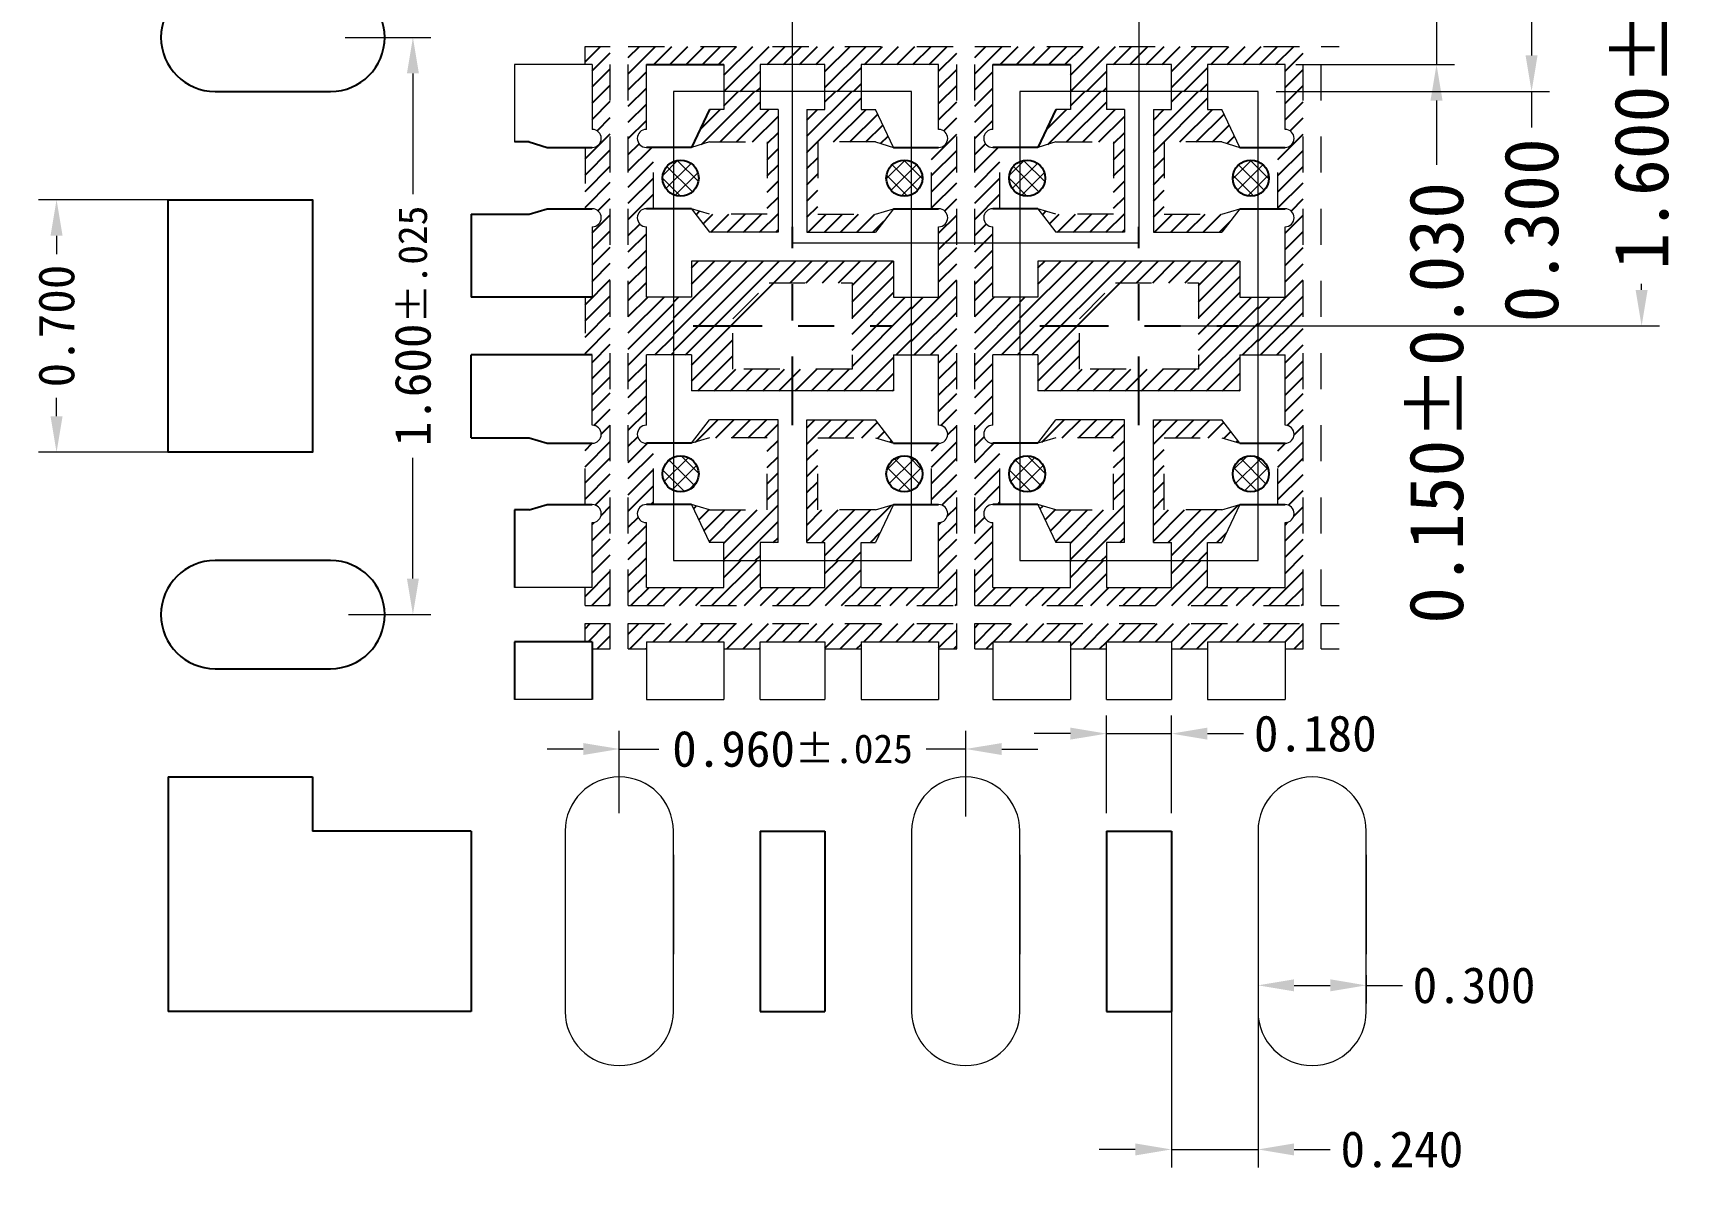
# Model space of a CAD drawing. Extents: x 869.7 to 877.2, y 81 to 91.3.
# Drawn here: x 870.89 to 875.447, y 85.902 to 89.063 of the extents above; entities that cross this region are included whole.
import ezdxf

# ---------------------------------------------------------------- set-up
doc = ezdxf.new("R2010")
doc.units = 0
doc.linetypes.add('CENTER2', pattern=[28.575, 19.05, -3.175, 3.175, -3.175])
doc.linetypes.add('HIDDEN2', pattern=[4.7625, 3.175, -1.5875])
for name, color, linetype in [('1', 7, 'Continuous'), ('BOT', 7, 'Continuous'), ('DIE', 7, 'Continuous'), ('ECTH', 4, 'Continuous'), ('outline', 190, 'Continuous'), ('PLATING', 3, 'Continuous'), ('中心线', 1, 'CENTER2'), ('图层1实体', 7, 'Continuous'), ('標注', 4, 'Continuous')]:
    doc.layers.add(name, color=color, linetype=linetype)
doc.layers.add('ETCH', color=4, linetype='Continuous', lineweight=15)
doc.layers.add('标注线', color=3, linetype='Continuous', lineweight=9)
doc.styles.add('SIMPLEX', font='SIMPLEX')
doc.styles.add('宋体', font='')
doc.styles.get('宋体').set_extended_font_data('SimSun')
doc.dimstyles.new('副本 Standard', dxfattribs={"dimtxt": 0.12, "dimasz": 0.1, "dimexe": 0.75, "dimexo": 0.75, "dimgap": 0.027, "dimtad": 0, "dimdec": 3, "dimzin": 1, "dimdsep": 46, "dimtxsty": 'SIMPLEX', "dimcen": 0.1905, "dimclrd": 1, "dimclre": 1, "dimclrt": 7, "dimadec": 0, "dimazin": 0, "dimtp": 0.03, "dimtm": 0.05, "dimtfac": 0.8, "dimtdec": 3, "dimtmove": 0, "dimatfit": 3, "dimfxl": 0.05, "dimtolj": 1, "dimtzin": 4, "dimlwd": -1, "dimlwe": -1, "dimarcsym": 2})
pattern_1 = [(135, (843.28852, 93.714823), (-0.02245064, -0.02245064), []), (225, (843.28852, 93.714823), (0.02245064, -0.02245064), [])]
pattern_2 = [(135, (844.24852, 93.714823), (-0.02245064, -0.02245064), []), (225, (844.24852, 93.714823), (0.02245064, -0.02245064), [])]

# ---------------------------------------------------------------- blocks, each defined once
blk = doc.blocks.new('*U1')
at = {"lineweight": 5}
for p, q in [((-0.15, 0.25), (-0.15, -0.25)), ((0.15, -0.25), (0.15, 0.25)), ((0.15, 0.1838), (0.15, -0.0912))]:
    blk.add_line(p, q, dxfattribs=at)
for centre, start, end in [((0, 0.25), 0, 180), ((0, -0.25), 180, 0)]:
    blk.add_arc(centre, 0.15, start, end, dxfattribs=at)
blk = doc.blocks.new('*U0')
at = {"color": 0, "linetype": 'ByBlock', "lineweight": -2}
for p in [(0, 0), (0.96, 0), (1.92, 0)]:
    blk.add_blockref('*U1', p, dxfattribs=at)
blk = doc.blocks.new('*U3')
at = {"color": 7}
for p, q in [((-0.09, 0.25), (-0.09, -0.25)), ((-0.09, 0.25), (0.09, 0.25)), ((0.09, 0.25), (0.09, -0.25)), ((-0.09, -0.25), (0.09, -0.25))]:
    blk.add_line(p, q, dxfattribs=at)
blk = doc.blocks.new('*U2')
at = {"color": 0, "linetype": 'ByBlock', "lineweight": -2}
for p in [(0, 0), (0.96, 0)]:
    blk.add_blockref('*U3', p, dxfattribs=at)
blk = doc.blocks.new('*U5')
at = {"color": 7}
blk.add_lwpolyline([(-0.2, 0.35), (0.2, 0.35), (0.2, -0.35), (-0.2, -0.35)], close=True, dxfattribs=at)
blk = doc.blocks.new('*U4')
at = {"color": 0, "linetype": 'ByBlock', "lineweight": -2}
for p in [(0, 1.6), (0, 0)]:
    blk.add_blockref('*U5', p, dxfattribs=at)
blk = doc.blocks.new('*D8')
at = {"layer": 'Defpoints', "color": 0, "transparency": 16777216}
for p in [(871.4651, 88.6002), (870.9557, 87.9002), (871.4651, 87.9002)]:
    blk.add_point(p, dxfattribs=at)
at = {"layer": '標注', "color": 4, "linetype": 'ByBlock', "lineweight": 5, "transparency": 16777216}
for p, q in [((871.4151, 88.6002), (870.9057, 88.6002)), ((870.9557, 88.5002), (870.9557, 88.4489)), ((870.9557, 88.0002), (870.9557, 88.0514)), ((871.4151, 87.9002), (870.9057, 87.9002))]:
    blk.add_line(p, q, dxfattribs=at)
at = {"layer": '標注', "color": 4, "transparency": 16777216}
for points in [[(870.9724, 88.5002), (870.939, 88.5002), (870.9557, 88.6002)], [(870.939, 88.0002), (870.9724, 88.0002), (870.9557, 87.9002)]]:
    blk.add_solid(points, dxfattribs=at)
at = {"layer": '標注', "color": 4, "lineweight": 13, "transparency": 16777216, "insert": (870.9557, 88.2502), "char_height": 0.1, "attachment_point": 5, "rotation": 90, "style": '宋体'}
blk.add_mtext('\\A1;0.700', dxfattribs=at)
blk = doc.blocks.new('*D9')
at = {"layer": 'Defpoints', "color": 0, "transparency": 16777216}
for p in [(874.0451, 87.1203), (873.8651, 86.8502), (874.0451, 86.8502)]:
    blk.add_point(p, dxfattribs=at)
at = {"layer": '標注', "color": 4, "linetype": 'ByBlock', "lineweight": 5, "transparency": 16777216}
for p, q in [((873.8651, 86.9002), (873.8651, 87.1703)), ((874.0451, 86.9002), (874.0451, 87.1703)), ((873.7651, 87.1203), (873.6651, 87.1203)), ((873.8651, 87.1203), (874.0451, 87.1203)), ((874.1451, 87.1203), (874.2451, 87.1203))]:
    blk.add_line(p, q, dxfattribs=at)
at = {"layer": '標注', "color": 4, "transparency": 16777216}
for points in [[(873.7651, 87.1037), (873.7651, 87.137), (873.8651, 87.1203)], [(874.1451, 87.137), (874.1451, 87.1037), (874.0451, 87.1203)]]:
    blk.add_solid(points, dxfattribs=at)
at = {"layer": '標注', "color": 4, "lineweight": 13, "transparency": 16777216, "insert": (874.4439, 87.1203), "char_height": 0.1, "attachment_point": 5, "style": '宋体'}
blk.add_mtext('\\A1;0.180', dxfattribs=at)
blk = doc.blocks.new('*D10')
at = {"layer": 'Defpoints', "color": 0, "transparency": 16777216}
for p in [(874.2851, 86.5009), (874.5851, 86.5009), (874.5851, 86.4226)]:
    blk.add_point(p, dxfattribs=at)
at = {"layer": '標注', "color": 4, "linetype": 'ByBlock', "lineweight": 5, "transparency": 16777216}
for p, q in [((874.2851, 86.4509), (874.2851, 86.3726)), ((874.5851, 86.4509), (874.5851, 86.3726)), ((874.3851, 86.4226), (874.4851, 86.4226)), ((874.5851, 86.4226), (874.6851, 86.4226))]:
    blk.add_line(p, q, dxfattribs=at)
at = {"layer": '標注', "color": 4, "transparency": 16777216}
for points in [[(874.3851, 86.4393), (874.3851, 86.406), (874.2851, 86.4226)], [(874.4851, 86.406), (874.4851, 86.4393), (874.5851, 86.4226)]]:
    blk.add_solid(points, dxfattribs=at)
at = {"layer": '標注', "color": 4, "lineweight": 13, "transparency": 16777216, "insert": (874.8839, 86.4226), "char_height": 0.1, "attachment_point": 5, "style": '宋体'}
blk.add_mtext('\\A1;0.300', dxfattribs=at)
blk = doc.blocks.new('*D11')
at = {"layer": 'Defpoints', "color": 0, "transparency": 16777216}
for p in [(874.2851, 86.5009), (874.0451, 86.4226), (874.2851, 85.9678)]:
    blk.add_point(p, dxfattribs=at)
at = {"layer": '標注', "color": 4, "linetype": 'ByBlock', "lineweight": 5, "transparency": 16777216}
for p, q in [((874.2851, 86.4509), (874.2851, 85.9178)), ((874.0451, 86.3726), (874.0451, 85.9178)), ((873.9451, 85.9678), (873.8451, 85.9678)), ((874.0451, 85.9678), (874.2851, 85.9678)), ((874.3851, 85.9678), (874.4851, 85.9678))]:
    blk.add_line(p, q, dxfattribs=at)
at = {"layer": '標注', "color": 4, "transparency": 16777216}
for points in [[(873.9451, 85.9511), (873.9451, 85.9844), (874.0451, 85.9678)], [(874.3851, 85.9844), (874.3851, 85.9511), (874.2851, 85.9678)]]:
    blk.add_solid(points, dxfattribs=at)
at = {"layer": '標注', "color": 4, "lineweight": 13, "transparency": 16777216, "insert": (874.6839, 85.9678), "char_height": 0.1, "attachment_point": 5, "style": '宋体'}
blk.add_mtext('\\A1;0.240', dxfattribs=at)
blk = doc.blocks.new('*D12')
at = {"layer": 'Defpoints', "color": 0, "transparency": 16777216}
for p in [(873.4751, 87.0777), (872.5151, 86.8502), (873.4751, 86.8402)]:
    blk.add_point(p, dxfattribs=at)
at = {"layer": '標注', "color": 4, "linetype": 'ByBlock', "lineweight": 5, "transparency": 16777216}
for p, q in [((872.5151, 86.9002), (872.5151, 87.1277)), ((873.4751, 86.8902), (873.4751, 87.1277)), ((872.4151, 87.0777), (872.3151, 87.0777)), ((872.5151, 87.0777), (872.6246, 87.0777)), ((873.4751, 87.0777), (873.3655, 87.0777)), ((873.5751, 87.0777), (873.6751, 87.0777))]:
    blk.add_line(p, q, dxfattribs=at)
at = {"layer": '標注', "color": 4, "transparency": 16777216}
for points in [[(872.4151, 87.061), (872.4151, 87.0943), (872.5151, 87.0777)], [(873.5751, 87.0943), (873.5751, 87.061), (873.4751, 87.0777)]]:
    blk.add_solid(points, dxfattribs=at)
at = {"layer": '標注', "color": 4, "lineweight": 13, "transparency": 16777216, "insert": (872.9951, 87.0777), "char_height": 0.1, "attachment_point": 5, "style": '宋体'}
blk.add_mtext('\\A1;0.960{\\H0.080000;%%p.025}', dxfattribs=at)
blk = doc.blocks.new('*D13')
at = {"layer": 'Defpoints', "color": 0, "transparency": 16777216}
for p in [(871.7051, 89.0502), (871.7151, 87.4502), (871.9432, 87.4502)]:
    blk.add_point(p, dxfattribs=at)
at = {"layer": '標注', "color": 4, "linetype": 'ByBlock', "lineweight": 5, "transparency": 16777216}
for p, q in [((871.7551, 89.0502), (871.9932, 89.0502)), ((871.9432, 88.9502), (871.9432, 88.6159)), ((871.9432, 87.5502), (871.9432, 87.8844)), ((871.7651, 87.4502), (871.9932, 87.4502))]:
    blk.add_line(p, q, dxfattribs=at)
at = {"layer": '標注', "color": 4, "transparency": 16777216}
for points in [[(871.9599, 88.9502), (871.9266, 88.9502), (871.9432, 89.0502)], [(871.9266, 87.5502), (871.9599, 87.5502), (871.9432, 87.4502)]]:
    blk.add_solid(points, dxfattribs=at)
at = {"layer": '標注', "color": 4, "lineweight": 13, "transparency": 16777216, "insert": (871.9432, 88.2502), "char_height": 0.1, "attachment_point": 5, "rotation": 90, "style": '宋体'}
blk.add_mtext('\\A1;1.600{\\H0.080000;%%p.025}', dxfattribs=at)
blk = doc.blocks.new('*D17')
at = {"layer": 'Defpoints', "color": 0, "transparency": 16777216}
for p in [(873.8982, 89.8502), (873.9551, 88.2502), (875.3481, 88.2502)]:
    blk.add_point(p, dxfattribs=at)
at = {"layer": '標注', "color": 4, "linetype": 'ByBlock', "lineweight": 5, "transparency": 16777216}
for p, q in [((873.9482, 89.8502), (875.3981, 89.8502)), ((875.3481, 89.7502), (875.3481, 89.6703)), ((875.3481, 88.3502), (875.3481, 88.3668)), ((874.0051, 88.2502), (875.3981, 88.2502))]:
    blk.add_line(p, q, dxfattribs=at)
at = {"layer": '標注', "color": 4, "transparency": 16777216}
for points in [[(875.3648, 89.7502), (875.3314, 89.7502), (875.3481, 89.8502)], [(875.3314, 88.3502), (875.3648, 88.3502), (875.3481, 88.2502)]]:
    blk.add_solid(points, dxfattribs=at)
at = {"layer": '標注', "color": 4, "lineweight": 13, "transparency": 16777216, "insert": (875.3481, 89.0185), "char_height": 0.15, "attachment_point": 5, "rotation": 90, "style": '宋体'}
blk.add_mtext('\\A1;1.600%%P0.025', dxfattribs=at)
blk = doc.blocks.new('*D18')
at = {"layer": 'Defpoints', "color": 0, "transparency": 16777216}
for p in [(874.2851, 89.2002), (874.2851, 88.9002), (875.0432, 88.9002)]:
    blk.add_point(p, dxfattribs=at)
at = {"layer": '標注', "color": 4, "linetype": 'ByBlock', "lineweight": 5, "transparency": 16777216}
for p, q in [((874.3351, 89.2002), (875.0932, 89.2002)), ((875.0432, 89.1002), (875.0432, 89.0002)), ((874.3351, 88.9002), (875.0932, 88.9002)), ((875.0432, 88.9002), (875.0432, 88.8002))]:
    blk.add_line(p, q, dxfattribs=at)
at = {"layer": '標注', "color": 4, "transparency": 16777216}
for points in [[(875.0598, 89.1002), (875.0265, 89.1002), (875.0432, 89.2002)], [(875.0265, 89.0002), (875.0598, 89.0002), (875.0432, 88.9002)]]:
    blk.add_solid(points, dxfattribs=at)
at = {"layer": '標注', "color": 4, "lineweight": 13, "transparency": 16777216, "insert": (875.0432, 88.5155), "char_height": 0.15, "attachment_point": 5, "rotation": 90, "style": '宋体'}
blk.add_mtext('\\A1;0.300', dxfattribs=at)
blk = doc.blocks.new('*D19')
at = {"layer": 'Defpoints', "color": 0, "transparency": 16777216}
for p in [(874.3401, 89.1252), (874.3401, 88.9752), (874.7798, 88.9752)]:
    blk.add_point(p, dxfattribs=at)
at = {"layer": '標注', "color": 4, "linetype": 'ByBlock', "lineweight": 5, "transparency": 16777216}
for p, q in [((874.7798, 89.2252), (874.7798, 89.3252)), ((874.3901, 89.1252), (874.8298, 89.1252)), ((874.7798, 89.1252), (874.7798, 88.9752)), ((874.3901, 88.9752), (874.8298, 88.9752)), ((874.7798, 88.8752), (874.7798, 88.6972))]:
    blk.add_line(p, q, dxfattribs=at)
at = {"layer": '標注', "color": 4, "transparency": 16777216}
for points in [[(874.7631, 89.2252), (874.7964, 89.2252), (874.7798, 89.1252)], [(874.7964, 88.8752), (874.7631, 88.8752), (874.7798, 88.9752)]]:
    blk.add_solid(points, dxfattribs=at)
at = {"layer": '標注', "color": 4, "lineweight": 13, "transparency": 16777216, "insert": (874.7798, 88.0371), "char_height": 0.15, "attachment_point": 5, "rotation": 90, "style": '宋体'}
blk.add_mtext('\\A1;0.150%%p0.030', dxfattribs=at)
blk = doc.blocks.new('*U28')
at = {"color": 1, "ltscale": 10}
for p, q in [((0.16, 0.15), (-0.16, 0.15)), ((-0.16, -0.15), (0.16, -0.15))]:
    blk.add_line(p, q, dxfattribs=at)
at = {"layer": '1', "color": 1, "ltscale": 10}
for centre, start, end in [((-0.16, 0), 90, 270), ((0.16, 0), 270, 90)]:
    blk.add_arc(centre, 0.15, start, end, dxfattribs=at)
blk = doc.blocks.new('*U27')
at = {"layer": 'PLATING', "color": 0, "linetype": 'ByBlock', "lineweight": -2, "transparency": 16777216}
for p in [(0, 3.2), (0, 1.6), (0, 0)]:
    blk.add_blockref('*U28', p, dxfattribs=at)

msp = doc.modelspace()

# ---------------------------------------------------------------- hatches: boundary and pattern name
at = {"layer": 'ECTH'}
h = msp.add_hatch(dxfattribs=at)
h.set_pattern_fill('ANSI31', color=4, scale=0.01)
h.paths.add_polyline_path([(872.4201, 87.5252), (872.4401, 87.5252), (872.4401, 87.7052, 1), (872.4401, 87.7552), (872.4201, 87.7552), (872.4201, 87.9252), (872.4401, 87.9252, 1), (872.4401, 87.9752), (872.4401, 88.1702), (872.4201, 88.1702), (872.4201, 88.3302), (872.4401, 88.3302), (872.4401, 88.5252, 1), (872.4401, 88.5752), (872.4201, 88.5752), (872.4201, 88.7452), (872.4401, 88.7452, 1), (872.4401, 88.7952), (872.4401, 88.9752), (872.4201, 88.9752), (872.4201, 89.0252), (872.4901, 89.0252), (872.4901, 87.4752), (872.4201, 87.4752)])
h = msp.add_hatch(dxfattribs=at)
h.set_pattern_fill('ANSI31', color=4, scale=0.01)
h.set_pattern_definition([(45, (-1.27617, -6.86219), (-0.0224506403, 0.0224506403), [])])
h.paths.add_polyline_path([(872.5401, 87.4752), (872.5401, 89.0252), (873.4501, 89.0252), (873.4501, 87.4752)])
h.paths.add_polyline_path([(872.5901, 88.5252), (872.5901, 88.3302), (872.6651, 88.3302), (872.6651, 88.1702), (872.5901, 88.1702), (872.5901, 87.9752, 1), (872.5901, 87.9252), (872.6101, 87.9252), (872.6101, 87.7552), (872.5901, 87.7552, 1), (872.5901, 87.7052), (872.5901, 87.5252), (872.8051, 87.5252), (872.8051, 87.6002), (872.9051, 87.6002), (872.9051, 87.5252), (873.0851, 87.5252), (873.0851, 87.6002), (873.1851, 87.6002), (873.1851, 87.5252), (873.4001, 87.5252), (873.4001, 87.7052, 1), (873.4001, 87.7552), (873.3801, 87.7552), (873.3801, 87.9252), (873.4001, 87.9252, 1), (873.4001, 87.9752), (873.4001, 88.1702), (873.3251, 88.1702), (873.3251, 88.3302), (873.4001, 88.3302), (873.4001, 88.5252, 1), (873.4001, 88.5752), (873.3801, 88.5752), (873.3801, 88.7452), (873.4001, 88.7452, 1), (873.4001, 88.7952), (873.4001, 88.9752), (873.1851, 88.9752), (873.1851, 88.9002), (873.0851, 88.9002), (873.0851, 88.9752), (872.9051, 88.9752), (872.9051, 88.9002), (872.8051, 88.9002), (872.8051, 88.9752), (872.5901, 88.9752), (872.5901, 88.7952, 1), (872.5901, 88.7452), (872.6101, 88.7452), (872.6101, 88.5752), (872.5901, 88.5752, 1)], flags=16)
h.paths.add_polyline_path([(872.7351, 88.6602, 1), (872.6351, 88.6602, 1)], flags=0)
h.paths.add_polyline_path([(872.7351, 87.8402, 1), (872.6351, 87.8402, 1)], flags=0)
h.paths.add_polyline_path([(873.3551, 88.6602, 1), (873.2551, 88.6602, 1)], flags=0)
h.paths.add_polyline_path([(873.3551, 87.8402, 1), (873.2551, 87.8402, 1)], flags=0)
h = msp.add_hatch(dxfattribs=at)
h.set_pattern_fill('ANSI31', color=4, scale=0.01)
h.set_pattern_definition([(45, (-0.31617, -6.86219), (-0.0224506403, 0.0224506403), [])])
h.paths.add_polyline_path([(873.5001, 87.4752), (873.5001, 89.0252), (874.4101, 89.0252), (874.4101, 87.4752)])
h.paths.add_polyline_path([(873.5501, 88.5252), (873.5501, 88.3302), (873.6251, 88.3302), (873.6251, 88.1702), (873.5501, 88.1702), (873.5501, 87.9752, 1), (873.5501, 87.9252), (873.5701, 87.9252), (873.5701, 87.7552), (873.5501, 87.7552, 1), (873.5501, 87.7052), (873.5501, 87.5252), (873.7651, 87.5252), (873.7651, 87.6002), (873.8651, 87.6002), (873.8651, 87.5252), (874.0451, 87.5252), (874.0451, 87.6002), (874.1451, 87.6002), (874.1451, 87.5252), (874.3601, 87.5252), (874.3601, 87.7052, 1), (874.3601, 87.7552), (874.3401, 87.7552), (874.3401, 87.9252), (874.3601, 87.9252, 1), (874.3601, 87.9752), (874.3601, 88.1702), (874.2851, 88.1702), (874.2851, 88.3302), (874.3601, 88.3302), (874.3601, 88.5252, 1), (874.3601, 88.5752), (874.3401, 88.5752), (874.3401, 88.7452), (874.3601, 88.7452, 1), (874.3601, 88.7952), (874.3601, 88.9752), (874.1451, 88.9752), (874.1451, 88.9002), (874.0451, 88.9002), (874.0451, 88.9752), (873.8651, 88.9752), (873.8651, 88.9002), (873.7651, 88.9002), (873.7651, 88.9752), (873.5501, 88.9752), (873.5501, 88.7952, 1), (873.5501, 88.7452), (873.5701, 88.7452), (873.5701, 88.5752), (873.5501, 88.5752, 1)], flags=16)
h.paths.add_polyline_path([(873.6951, 88.6602, 1), (873.5951, 88.6602, 1)], flags=0)
h.paths.add_polyline_path([(873.6951, 87.8402, 1), (873.5951, 87.8402, 1)], flags=0)
h.paths.add_polyline_path([(874.3151, 88.6602, 1), (874.2151, 88.6602, 1)], flags=0)
h.paths.add_polyline_path([(874.3151, 87.8402, 1), (874.2151, 87.8402, 1)], flags=0)
h = msp.add_hatch(dxfattribs=at)
h.set_pattern_fill('ANSI31', color=4, scale=0.01)
h.set_pattern_definition([(45, (-12.337828, -7.277096), (-0.0224506403, 0.0224506403), [])])
h.paths.add_polyline_path([(872.6651, 88.1702), (872.7151, 88.1702), (872.7151, 88.0702), (873.2751, 88.0702), (873.2751, 88.1702), (873.3251, 88.1702), (873.3251, 88.3302), (873.2751, 88.3302), (873.2751, 88.4302), (872.7151, 88.4302), (872.7151, 88.3302), (872.6651, 88.3302)])
h.paths.add_polyline_path([(872.8301, 88.1302), (872.8301, 88.2202), (872.9801, 88.3702), (873.1601, 88.3702), (873.1601, 88.1302)], flags=16)
h.paths.add_polyline_path([(872.9051, 87.6002), (872.9051, 87.6502), (872.9551, 87.6504), (872.9551, 87.9902), (872.7651, 87.9902), (872.7151, 87.9252), (872.7651, 87.9402), (872.9251, 87.9402), (872.9251, 87.7402), (872.7651, 87.7402), (872.7151, 87.7552), (872.7651, 87.6502), (872.8051, 87.6502), (872.8051, 87.6002)])
h.paths.add_polyline_path([(873.1851, 87.6002), (873.1851, 87.6502), (873.2251, 87.6504), (873.2751, 87.7552), (873.2251, 87.7402), (873.0651, 87.7402), (873.0651, 87.9402), (873.2251, 87.9402), (873.2751, 87.9252), (873.2251, 87.9902), (873.0351, 87.9902), (873.0351, 87.6502), (873.0851, 87.6502), (873.0851, 87.6002)])
h.paths.add_polyline_path([(872.7651, 88.7602), (872.9251, 88.7602), (872.9251, 88.5602), (872.7651, 88.5602), (872.7151, 88.5752), (872.7651, 88.5102), (872.9551, 88.5102), (872.9551, 88.8502), (872.9051, 88.8502), (872.9051, 88.9002), (872.8051, 88.9002), (872.8051, 88.8502), (872.7651, 88.8502), (872.7151, 88.7452)])
h.paths.add_polyline_path([(873.0851, 88.8502), (873.0351, 88.85), (873.0351, 88.5102), (873.2251, 88.5102), (873.2751, 88.5752), (873.2251, 88.5602), (873.0651, 88.5602), (873.0651, 88.7602), (873.2251, 88.7602), (873.2751, 88.7452), (873.2251, 88.8502), (873.1851, 88.8502), (873.1851, 88.9002), (873.0851, 88.9002)])
h = msp.add_hatch(dxfattribs=at)
h.set_pattern_fill('ANSI31', color=4, scale=0.01)
h.set_pattern_definition([(45, (-11.377828, -7.277096), (-0.0224506403, 0.0224506403), [])])
h.paths.add_polyline_path([(873.6251, 88.1702), (873.6751, 88.1702), (873.6751, 88.0702), (874.2351, 88.0702), (874.2351, 88.1702), (874.2851, 88.1702), (874.2851, 88.3302), (874.2351, 88.3302), (874.2351, 88.4302), (873.6751, 88.4302), (873.6751, 88.3302), (873.6251, 88.3302)])
h.paths.add_polyline_path([(873.7901, 88.1302), (873.7901, 88.2202), (873.9401, 88.3702), (874.1201, 88.3702), (874.1201, 88.1302)], flags=16)
h.paths.add_polyline_path([(873.8651, 87.6002), (873.8651, 87.6502), (873.9151, 87.6504), (873.9151, 87.9902), (873.7251, 87.9902), (873.6751, 87.9252), (873.7251, 87.9402), (873.8851, 87.9402), (873.8851, 87.7402), (873.7251, 87.7402), (873.6751, 87.7552), (873.7251, 87.6502), (873.7651, 87.6502), (873.7651, 87.6002)])
h.paths.add_polyline_path([(874.1451, 87.6002), (874.1451, 87.6502), (874.1851, 87.6504), (874.2351, 87.7552), (874.1851, 87.7402), (874.0251, 87.7402), (874.0251, 87.9402), (874.1851, 87.9402), (874.2351, 87.9252), (874.1851, 87.9902), (873.9951, 87.9902), (873.9951, 87.6502), (874.0451, 87.6502), (874.0451, 87.6002)])
h.paths.add_polyline_path([(873.7251, 88.7602), (873.8851, 88.7602), (873.8851, 88.5602), (873.7251, 88.5602), (873.6751, 88.5752), (873.7251, 88.5102), (873.9151, 88.5102), (873.9151, 88.8502), (873.8651, 88.8502), (873.8651, 88.9002), (873.7651, 88.9002), (873.7651, 88.8502), (873.7251, 88.8502), (873.6751, 88.7452)])
h.paths.add_polyline_path([(874.0451, 88.8502), (873.9951, 88.85), (873.9951, 88.5102), (874.1851, 88.5102), (874.2351, 88.5752), (874.1851, 88.5602), (874.0251, 88.5602), (874.0251, 88.7602), (874.1851, 88.7602), (874.2351, 88.7452), (874.1851, 88.8502), (874.1451, 88.8502), (874.1451, 88.9002), (874.0451, 88.9002)])
h = msp.add_hatch(dxfattribs=at)
h.set_pattern_fill('ANSI31', color=4, scale=0.01)
h.paths.add_polyline_path([(872.4401, 87.3752), (872.4401, 87.3552), (872.4901, 87.3552), (872.4901, 87.4252), (872.4201, 87.4252), (872.4201, 87.3752)])
h = msp.add_hatch(dxfattribs=at)
h.set_pattern_fill('ANSI31', color=4, scale=0.01)
h.paths.add_polyline_path([(873.5501, 87.3552), (873.5501, 87.3752), (873.7651, 87.3752), (873.7651, 87.3552), (873.8651, 87.3552), (873.8651, 87.3752), (874.0451, 87.3752), (874.0451, 87.3552), (874.1451, 87.3552), (874.1451, 87.3752), (874.3601, 87.3752), (874.3601, 87.3552), (874.4101, 87.3552), (874.4101, 87.4252), (873.5001, 87.4252), (873.5001, 87.3552)])
h.paths.add_polyline_path([(872.5901, 87.3552), (872.5901, 87.3752), (872.8051, 87.3752), (872.8051, 87.3552), (872.9051, 87.3552), (872.9051, 87.3752), (873.0851, 87.3752), (873.0851, 87.3552), (873.1851, 87.3552), (873.1851, 87.3752), (873.4001, 87.3752), (873.4001, 87.3552), (873.4501, 87.3552), (873.4501, 87.4252), (872.5401, 87.4252), (872.5401, 87.3552)])
at = {"layer": 'ETCH', "lineweight": 15}
h = msp.add_hatch(dxfattribs=at)
h.set_pattern_fill('ANSI37', color=6, scale=0.01, angle=90)
h.set_pattern_definition(pattern_1)
h.paths.add_polyline_path([(872.7351, 88.6602, 1), (872.6351, 88.6602, 1)])
h = msp.add_hatch(dxfattribs=at)
h.set_pattern_fill('ANSI37', color=6, scale=0.01, angle=90)
h.set_pattern_definition(pattern_1)
h.paths.add_polyline_path([(873.2551, 88.6602, -1), (873.3551, 88.6602, -1)])
h = msp.add_hatch(dxfattribs=at)
h.set_pattern_fill('ANSI37', color=6, scale=0.01, angle=90)
h.set_pattern_definition(pattern_2)
h.paths.add_polyline_path([(873.6951, 88.6602, 1), (873.5951, 88.6602, 1)])
h = msp.add_hatch(dxfattribs=at)
h.set_pattern_fill('ANSI37', color=6, scale=0.01, angle=90)
h.set_pattern_definition(pattern_2)
h.paths.add_polyline_path([(874.2151, 88.6602, -1), (874.3151, 88.6602, -1)])
h = msp.add_hatch(dxfattribs=at)
h.set_pattern_fill('ANSI37', color=6, scale=0.01, angle=270)
h.set_pattern_definition(pattern_1)
h.paths.add_polyline_path([(872.7351, 87.8402, -1), (872.6351, 87.8402, -1)])
h = msp.add_hatch(dxfattribs=at)
h.set_pattern_fill('ANSI37', color=6, scale=0.01, angle=270)
h.set_pattern_definition(pattern_1)
h.paths.add_polyline_path([(873.2551, 87.8402, 1), (873.3551, 87.8402, 1)])
h = msp.add_hatch(dxfattribs=at)
h.set_pattern_fill('ANSI37', color=6, scale=0.01, angle=270)
h.set_pattern_definition(pattern_2)
h.paths.add_polyline_path([(873.6951, 87.8402, -1), (873.5951, 87.8402, -1)])
h = msp.add_hatch(dxfattribs=at)
h.set_pattern_fill('ANSI37', color=6, scale=0.01, angle=270)
h.set_pattern_definition(pattern_2)
h.paths.add_polyline_path([(874.2151, 87.8402, 1), (874.3151, 87.8402, 1)])

# ---------------------------------------------------------------- linework, layer by layer
at = {"color": 7}
for p, q in [((872.5901, 88.9752), (872.8051, 88.9752)), ((873.5501, 88.9752), (873.7651, 88.9752)), ((872.2651, 88.7602), (872.2251, 88.7602)), ((872.2651, 88.7602), (872.3151, 88.7452)), ((872.1051, 88.5602), (872.2651, 88.5602)), ((872.1051, 88.5602), (872.1051, 88.3302)), ((872.2651, 88.5602), (872.3151, 88.5752)), ((872.4401, 88.3302), (872.1051, 88.3302)), ((872.1051, 87.9402), (872.1051, 88.1702)), ((872.4401, 88.1702), (872.1051, 88.1702)), ((872.1051, 87.9402), (872.2651, 87.9402)), ((872.2651, 87.9402), (872.3151, 87.9252)), ((872.2651, 87.7402), (872.2251, 87.7402)), ((872.2251, 87.7402), (872.2251, 87.5252)), ((872.2651, 87.7402), (872.3151, 87.7552)), ((872.4401, 87.3752), (872.2251, 87.3752)), ((872.2251, 87.3752), (872.2251, 87.2152)), ((872.4401, 87.3752), (872.4401, 87.2152)), ((871.2651, 87.0002), (871.2651, 86.3502)), ((871.6651, 87.0002), (871.6651, 86.8502)), ((872.1051, 86.8502), (871.6651, 86.8502)), ((872.1051, 86.8502), (872.1051, 86.3502)), ((872.1051, 86.3502), (871.2651, 86.3502))]:
    msp.add_line(p, q, dxfattribs=at)
at = {"ltscale": 10}
msp.add_line((871.2651, 87.0002), (871.6651, 87.0002), dxfattribs=at)
at = {"layer": 'BOT', "color": 4, "linetype": 'HIDDEN2', "lineweight": 15, "ltscale": 0.01}
for p, q in [((872.7651, 88.7602), (872.7151, 88.7452)), ((872.7651, 88.7602), (872.9251, 88.7602)), ((872.9251, 88.7602), (872.9251, 88.5602)), ((873.2251, 88.7602), (873.0651, 88.7602)), ((873.0651, 88.7602), (873.0651, 88.5602)), ((873.2251, 88.7602), (873.2751, 88.7452)), ((873.7251, 88.7602), (873.6751, 88.7452)), ((873.7251, 88.7602), (873.8851, 88.7602)), ((873.8851, 88.7602), (873.8851, 88.5602)), ((874.1851, 88.7602), (874.0251, 88.7602)), ((874.0251, 88.7602), (874.0251, 88.5602)), ((874.1851, 88.7602), (874.2351, 88.7452)), ((872.7651, 88.5602), (872.7151, 88.5752)), ((872.9251, 88.5602), (872.7651, 88.5602)), ((873.0651, 88.5602), (873.2251, 88.5602)), ((873.2251, 88.5602), (873.2751, 88.5752)), ((873.7251, 88.5602), (873.6751, 88.5752)), ((873.8851, 88.5602), (873.7251, 88.5602)), ((874.0251, 88.5602), (874.1851, 88.5602)), ((874.1851, 88.5602), (874.2351, 88.5752)), ((872.7651, 87.9402), (872.7151, 87.9252)), ((872.9251, 87.9402), (872.7651, 87.9402)), ((872.9251, 87.7402), (872.9251, 87.9402)), ((873.0651, 87.7402), (873.0651, 87.9402)), ((873.0651, 87.9402), (873.2251, 87.9402)), ((873.2251, 87.9402), (873.2751, 87.9252)), ((873.7251, 87.9402), (873.6751, 87.9252)), ((873.8851, 87.9402), (873.7251, 87.9402)), ((873.8851, 87.7402), (873.8851, 87.9402)), ((874.0251, 87.7402), (874.0251, 87.9402)), ((874.0251, 87.9402), (874.1851, 87.9402)), ((874.1851, 87.9402), (874.2351, 87.9252)), ((872.7651, 87.7402), (872.7151, 87.7552)), ((872.7651, 87.7402), (872.9251, 87.7402)), ((873.2251, 87.7402), (873.0651, 87.7402)), ((873.2251, 87.7402), (873.2751, 87.7552)), ((873.7251, 87.7402), (873.6751, 87.7552)), ((873.7251, 87.7402), (873.8851, 87.7402)), ((874.1851, 87.7402), (874.0251, 87.7402)), ((874.1851, 87.7402), (874.2351, 87.7552))]:
    msp.add_line(p, q, dxfattribs=at)
for points in [[(872.9301, 88.3702), (873.1601, 88.3702), (873.1601, 88.1302), (872.8301, 88.1302), (872.8301, 88.2702)], [(873.8901, 88.3702), (874.1201, 88.3702), (874.1201, 88.1302), (873.7901, 88.1302), (873.7901, 88.2702)]]:
    msp.add_lwpolyline(points, close=True, dxfattribs=at)
at = {"layer": 'DIE', "lineweight": 15}
for p, q in [((872.4401, 88.9752), (872.2251, 88.9752)), ((872.2251, 88.9752), (872.2251, 88.7602)), ((872.4401, 88.9752), (872.4401, 88.7952)), ((872.5901, 88.7952), (872.5901, 88.9752)), ((872.8051, 88.9752), (872.8051, 88.85)), ((873.4001, 88.9752), (873.1851, 88.9752)), ((873.1851, 88.9752), (873.1851, 88.85)), ((873.4001, 88.7952), (873.4001, 88.9752)), ((873.5501, 88.7952), (873.5501, 88.9752)), ((873.7651, 88.9752), (873.7651, 88.85)), ((874.3601, 88.9752), (874.1451, 88.9752)), ((874.1451, 88.9752), (874.1451, 88.85)), ((874.3601, 88.7952), (874.3601, 88.9752)), ((872.8051, 88.8502), (872.7651, 88.8502)), ((872.9551, 88.8502), (872.9051, 88.8502)), ((872.9551, 88.85), (872.9551, 88.5102)), ((873.0351, 88.8502), (873.0851, 88.8502)), ((873.0351, 88.85), (873.0351, 88.5102)), ((873.1851, 88.8502), (873.2251, 88.8502)), ((873.2751, 88.7452), (873.2251, 88.85)), ((873.7651, 88.8502), (873.7251, 88.8502)), ((873.9151, 88.8502), (873.8651, 88.8502)), ((873.9151, 88.85), (873.9151, 88.5102)), ((873.9951, 88.8502), (874.0451, 88.8502)), ((873.9951, 88.85), (873.9951, 88.5102)), ((874.1451, 88.8502), (874.1851, 88.8502)), ((874.2351, 88.7452), (874.1851, 88.85)), ((872.3151, 88.7452), (872.4201, 88.7452)), ((872.7151, 88.7452), (872.6101, 88.7452)), ((873.6751, 88.7452), (873.5701, 88.7452)), ((872.3151, 88.5752), (872.4201, 88.5752)), ((872.7151, 88.5752), (872.6101, 88.5752)), ((872.7151, 88.5752), (872.7651, 88.5102)), ((873.2751, 88.5752), (873.2251, 88.5102)), ((873.2751, 88.5752), (873.4001, 88.5752)), ((873.6751, 88.5752), (873.5701, 88.5752)), ((873.6751, 88.5752), (873.7251, 88.5102)), ((874.2351, 88.5752), (874.1851, 88.5102)), ((874.2351, 88.5752), (874.3601, 88.5752)), ((872.4401, 88.5252), (872.4401, 88.3302)), ((872.5901, 88.3302), (872.5901, 88.5252)), ((872.9551, 88.5102), (872.7651, 88.5102)), ((873.0351, 88.5102), (873.2251, 88.5102)), ((873.4001, 88.3302), (873.4001, 88.5252)), ((873.5501, 88.3302), (873.5501, 88.5252)), ((873.9151, 88.5102), (873.7251, 88.5102)), ((873.9951, 88.5102), (874.1851, 88.5102)), ((874.3601, 88.3302), (874.3601, 88.5252)), ((873.2751, 88.4302), (872.7151, 88.4302)), ((872.7151, 88.4302), (872.7151, 88.3302)), ((873.2751, 88.4302), (873.2751, 88.3302)), ((874.2351, 88.4302), (873.6751, 88.4302)), ((873.6751, 88.4302), (873.6751, 88.3302)), ((874.2351, 88.4302), (874.2351, 88.3302)), ((872.7151, 88.3302), (872.5901, 88.3302)), ((873.2751, 88.3302), (873.4001, 88.3302)), ((873.6751, 88.3302), (873.5501, 88.3302)), ((874.2351, 88.3302), (874.3601, 88.3302)), ((872.4401, 87.9752), (872.4401, 88.1702)), ((872.7151, 88.1702), (872.5901, 88.1702)), ((872.5901, 87.9752), (872.5901, 88.1702)), ((872.7151, 88.1702), (872.7151, 88.0702)), ((873.2751, 88.1702), (873.2751, 88.0702)), ((873.2751, 88.1702), (873.4001, 88.1702)), ((873.4001, 87.9752), (873.4001, 88.1702)), ((873.6751, 88.1702), (873.5501, 88.1702)), ((873.5501, 87.9752), (873.5501, 88.1702)), ((873.6751, 88.1702), (873.6751, 88.0702)), ((874.2351, 88.1702), (874.2351, 88.0702)), ((874.2351, 88.1702), (874.3601, 88.1702)), ((874.3601, 87.9752), (874.3601, 88.1702)), ((873.2751, 88.0702), (872.7151, 88.0702)), ((874.2351, 88.0702), (873.6751, 88.0702)), ((872.7151, 87.9252), (872.7651, 87.9902)), ((872.9551, 87.9902), (872.7651, 87.9902)), ((872.9551, 87.6504), (872.9551, 87.9902)), ((873.0351, 87.6504), (873.0351, 87.9902)), ((873.0351, 87.9902), (873.2251, 87.9902)), ((873.2751, 87.9252), (873.2251, 87.9902)), ((873.6751, 87.9252), (873.7251, 87.9902)), ((873.9151, 87.9902), (873.7251, 87.9902)), ((873.9151, 87.6504), (873.9151, 87.9902)), ((873.9951, 87.6504), (873.9951, 87.9902)), ((873.9951, 87.9902), (874.1851, 87.9902)), ((874.2351, 87.9252), (874.1851, 87.9902)), ((872.3151, 87.9252), (872.4201, 87.9252)), ((872.7151, 87.9252), (872.6101, 87.9252)), ((873.6751, 87.9252), (873.5701, 87.9252)), ((872.3151, 87.7552), (872.4201, 87.7552)), ((872.7151, 87.7552), (872.6101, 87.7552)), ((872.7151, 87.7552), (872.7651, 87.6504)), ((873.2751, 87.7552), (873.2251, 87.6504)), ((873.2751, 87.7552), (873.4001, 87.7552)), ((873.6751, 87.7552), (873.5701, 87.7552)), ((873.6751, 87.7552), (873.7251, 87.6504)), ((874.2351, 87.7552), (874.1851, 87.6504)), ((874.2351, 87.7552), (874.3601, 87.7552)), ((872.4401, 87.5252), (872.4401, 87.7052)), ((872.5901, 87.5252), (872.5901, 87.7052)), ((873.4001, 87.5252), (873.4001, 87.7052)), ((873.5501, 87.5252), (873.5501, 87.7052)), ((874.3601, 87.5252), (874.3601, 87.7052)), ((872.8051, 87.6502), (872.7651, 87.6502)), ((872.8051, 87.5252), (872.8051, 87.6504)), ((872.9551, 87.6502), (872.9051, 87.6502)), ((873.0351, 87.6502), (873.0851, 87.6502)), ((873.1851, 87.5252), (873.1851, 87.6504)), ((873.1851, 87.6502), (873.2251, 87.6502)), ((873.7651, 87.6502), (873.7251, 87.6502)), ((873.7651, 87.5252), (873.7651, 87.6504)), ((873.9151, 87.6502), (873.8651, 87.6502)), ((873.9951, 87.6502), (874.0451, 87.6502)), ((874.1451, 87.5252), (874.1451, 87.6504)), ((874.1451, 87.6502), (874.1851, 87.6502)), ((872.4401, 87.5252), (872.2251, 87.5252)), ((872.5901, 87.5252), (872.8051, 87.5252)), ((873.1851, 87.5252), (873.4001, 87.5252)), ((873.5501, 87.5252), (873.7651, 87.5252)), ((874.1451, 87.5252), (874.3601, 87.5252)), ((872.4401, 87.3752), (872.2251, 87.3752)), ((872.5901, 87.3752), (872.5901, 87.2152)), ((872.5901, 87.3752), (872.8051, 87.3752)), ((872.5901, 87.3752), (872.8051, 87.3752)), ((872.5901, 87.3752), (872.8051, 87.3752)), ((872.8051, 87.3752), (872.8051, 87.2152)), ((872.9051, 87.2152), (872.9051, 87.3752)), ((872.9051, 87.3752), (873.0851, 87.3752)), ((873.0851, 87.3752), (873.0851, 87.2152)), ((873.1851, 87.3752), (873.4001, 87.3752)), ((873.1851, 87.3752), (873.1851, 87.2152)), ((873.1851, 87.3752), (873.4001, 87.3752)), ((873.1851, 87.3752), (873.4001, 87.3752)), ((873.4001, 87.3752), (873.4001, 87.2152)), ((873.5501, 87.3752), (873.5501, 87.2152)), ((873.5501, 87.3752), (873.7651, 87.3752)), ((873.5501, 87.3752), (873.7651, 87.3752)), ((873.5501, 87.3752), (873.7651, 87.3752)), ((873.7651, 87.3752), (873.7651, 87.2152)), ((873.8651, 87.2152), (873.8651, 87.3752)), ((873.8651, 87.3752), (874.0451, 87.3752)), ((874.0451, 87.3752), (874.0451, 87.2152)), ((874.1451, 87.3752), (874.3601, 87.3752)), ((874.1451, 87.3752), (874.1451, 87.2152)), ((874.1451, 87.3752), (874.3601, 87.3752)), ((874.1451, 87.3752), (874.3601, 87.3752)), ((874.3601, 87.3752), (874.3601, 87.2152)), ((872.4401, 87.2152), (872.2251, 87.2152)), ((872.5901, 87.2152), (872.8051, 87.2152)), ((872.9051, 87.2152), (873.0851, 87.2152)), ((873.1851, 87.2152), (873.4001, 87.2152)), ((873.5501, 87.2152), (873.7651, 87.2152)), ((873.8651, 87.2152), (874.0451, 87.2152)), ((874.1451, 87.2152), (874.3601, 87.2152))]:
    msp.add_line(p, q, dxfattribs=at)
at = {"layer": 'DIE'}
for p, q in [((872.7651, 88.8502), (872.7151, 88.7452)), ((873.7251, 88.8502), (873.6751, 88.7452)), ((872.3151, 88.7452), (872.4401, 88.7452)), ((872.7151, 88.7452), (872.5901, 88.7452)), ((873.2751, 88.7452), (873.4001, 88.7452)), ((873.6751, 88.7452), (873.5501, 88.7452)), ((874.2351, 88.7452), (874.3601, 88.7452)), ((872.3151, 88.5752), (872.4401, 88.5752)), ((872.7151, 88.5752), (872.5901, 88.5752)), ((873.2751, 88.5752), (873.4001, 88.5752)), ((873.6751, 88.5752), (873.5501, 88.5752)), ((874.2351, 88.5752), (874.3601, 88.5752)), ((872.3151, 87.9252), (872.4401, 87.9252)), ((872.7151, 87.9252), (872.5901, 87.9252)), ((873.2751, 87.9252), (873.4001, 87.9252)), ((873.6751, 87.9252), (873.5501, 87.9252)), ((874.2351, 87.9252), (874.3601, 87.9252)), ((872.3151, 87.7552), (872.4401, 87.7552)), ((872.7151, 87.7552), (872.5901, 87.7552)), ((873.2751, 87.7552), (873.4001, 87.7552)), ((873.6751, 87.7552), (873.5501, 87.7552)), ((874.2351, 87.7552), (874.3601, 87.7552))]:
    msp.add_line(p, q, dxfattribs=at)
at = {"layer": 'DIE', "lineweight": 15}
for points in [[(873.0851, 88.85), (873.0851, 88.9752), (872.9051, 88.9752), (872.9051, 88.85)], [(874.0451, 88.85), (874.0451, 88.9752), (873.8651, 88.9752), (873.8651, 88.85)], [(872.9051, 87.6504), (872.9051, 87.5252), (873.0851, 87.5252), (873.0851, 87.6504)], [(873.8651, 87.6504), (873.8651, 87.5252), (874.0451, 87.5252), (874.0451, 87.6504)]]:
    msp.add_lwpolyline(points, dxfattribs=at)
at = {"layer": 'DIE'}
for centre in [(872.6851, 88.6602), (873.3051, 88.6602), (873.6451, 88.6602), (874.2651, 88.6602), (872.6851, 87.8402), (873.3051, 87.8402), (873.6451, 87.8402), (874.2651, 87.8402)]:
    msp.add_circle(centre, 0.05, dxfattribs=at)
at = {"layer": 'DIE', "lineweight": 15}
for centre, start, end in [((872.4401, 88.7702), 270, 90), ((872.5901, 88.7702), 90, 270), ((873.4001, 88.7702), 270, 90), ((873.5501, 88.7702), 90, 270), ((874.3601, 88.7702), 270, 90), ((872.4401, 88.5502), 270, 90), ((872.5901, 88.5502), 90, 270), ((873.4001, 88.5502), 270, 90), ((873.5501, 88.5502), 90, 270), ((874.3601, 88.5502), 270, 90), ((872.4401, 87.9502), 270, 90), ((872.5901, 87.9502), 90, 270), ((873.4001, 87.9502), 270, 90), ((873.5501, 87.9502), 90, 270), ((874.3601, 87.9502), 270, 90), ((872.4401, 87.7302), 270, 90), ((872.5901, 87.7302), 90, 270), ((873.4001, 87.7302), 270, 90), ((873.5501, 87.7302), 90, 270), ((874.3601, 87.7302), 270, 90)]:
    msp.add_arc(centre, 0.025, start, end, dxfattribs=at)
at = {"layer": 'outline', "color": 6, "lineweight": 15}
for points in [[(872.6651, 87.6002), (873.3251, 87.6002), (873.3251, 88.9002), (872.6651, 88.9002)], [(873.6251, 87.6002), (874.2851, 87.6002), (874.2851, 88.9002), (873.6251, 88.9002)]]:
    msp.add_lwpolyline(points, close=True, dxfattribs=at)
at = {"layer": '中心线', "linetype": 'CENTER2', "ltscale": 0.01}
for p, q in [((872.9951, 87.9752), (872.9951, 88.5252)), ((873.9551, 87.9752), (873.9551, 88.5252)), ((872.7201, 88.2502), (873.2701, 88.2502)), ((873.6801, 88.2502), (874.2301, 88.2502))]:
    msp.add_line(p, q, dxfattribs=at)
at = {"layer": '图层1实体', "color": 4, "linetype": 'HIDDEN2', "lineweight": 15, "ltscale": 0.01}
for p, q in [((872.4201, 88.9752), (872.4201, 89.0252)), ((872.4201, 89.0252), (872.4901, 89.0252)), ((872.4901, 87.4752), (872.4901, 89.0252)), ((872.5401, 87.4752), (872.5401, 89.0252)), ((872.5401, 89.0252), (873.4501, 89.0252)), ((873.4501, 87.4752), (873.4501, 89.0252)), ((873.5001, 87.4752), (873.5001, 89.0252)), ((873.5001, 89.0252), (874.4101, 89.0252)), ((874.4101, 87.4752), (874.4101, 89.0252)), ((874.4601, 87.4752), (874.4601, 89.0252)), ((874.4601, 89.0252), (874.5101, 89.0252)), ((872.4201, 88.7452), (872.4201, 88.5752)), ((872.6101, 88.5752), (872.6101, 88.7452)), ((873.3801, 88.5752), (873.3801, 88.7452)), ((873.5701, 88.5752), (873.5701, 88.7452)), ((874.3401, 88.5752), (874.3401, 88.7452)), ((872.4201, 88.3302), (872.4201, 88.1702)), ((872.4201, 87.7552), (872.4201, 87.9252)), ((872.6101, 87.7552), (872.6101, 87.9252)), ((873.3801, 87.7552), (873.3801, 87.9252)), ((873.5701, 87.7552), (873.5701, 87.9252)), ((874.3401, 87.7552), (874.3401, 87.9252)), ((872.4201, 87.4752), (872.4201, 87.5252)), ((872.4201, 87.4752), (872.4901, 87.4752)), ((872.5401, 87.4752), (873.4501, 87.4752)), ((873.5001, 87.4752), (874.4101, 87.4752)), ((874.4601, 87.4752), (874.5101, 87.4752)), ((872.4201, 87.3752), (872.4201, 87.4252)), ((872.4201, 87.4252), (872.4901, 87.4252)), ((872.4901, 87.3552), (872.4901, 87.4252)), ((872.5401, 87.4252), (873.4501, 87.4252)), ((872.5401, 87.3552), (872.5401, 87.4252)), ((873.4501, 87.3552), (873.4501, 87.4252)), ((873.5001, 87.4252), (874.4101, 87.4252)), ((873.5001, 87.3552), (873.5001, 87.4252)), ((874.4101, 87.3552), (874.4101, 87.4252)), ((874.4601, 87.4252), (874.5101, 87.4252)), ((874.4601, 87.3552), (874.4601, 87.4252)), ((872.4401, 87.3552), (872.4901, 87.3552)), ((872.5401, 87.3552), (872.5901, 87.3552)), ((872.8051, 87.3552), (872.9051, 87.3552)), ((873.0851, 87.3552), (873.1851, 87.3552)), ((873.4001, 87.3552), (873.4501, 87.3552)), ((873.5001, 87.3552), (873.5501, 87.3552)), ((873.7651, 87.3552), (873.8651, 87.3552)), ((874.0451, 87.3552), (874.1451, 87.3552)), ((874.3601, 87.3552), (874.4101, 87.3552)), ((874.4601, 87.3552), (874.5101, 87.3552))]:
    msp.add_line(p, q, dxfattribs=at)
at = {"layer": '标注线', "color": 4}
msp.add_lwpolyline([(872.9951, 89.6245), (873.9551, 89.6245), (873.9551, 88.4797), (872.9951, 88.4797)], close=True, dxfattribs=at)

# ---------------------------------------------------------------- block references
at = {"color": 7}
for name, p in [('*U4', (871.4651, 88.2502)), ('*U0', (872.5151, 86.6002)), ('*U2', (872.9951, 86.6002))]:
    msp.add_blockref(name, p, dxfattribs=at)
at = {"layer": 'PLATING', "color": 4}
msp.add_blockref('*U27', (871.5551, 87.4502), dxfattribs=at)

# ---------------------------------------------------------------- dimensions: what is measured, and where the dimension line sits
at = {"layer": '標注', "linetype": 'ByBlock', "lineweight": 13}
dim = msp.add_linear_dim(base=(875.3481, 88.2502), p1=(873.8982, 89.8502), p2=(873.9551, 88.2502), angle=90, text='<>%%P0.025', dimstyle='副本 Standard', override={"dimtxt": 0.15, "dimexe": 0.05, "dimexo": 0.05, "dimtxsty": '宋体', "dimclrd": 4, "dimclre": 4, "dimclrt": 4, "dimlwd": 5, "dimlwe": 5}, dxfattribs=at)
dim.commit()
dim.dimension.update_dxf_attribs({"geometry": '*D17', "text_midpoint": (875.3481, 89.0185), "dimtype": 128})
for base, p1, p2, override, picture, middle in [((874.7798, 88.9752), (874.3401, 89.1252), (874.3401, 88.9752), {"dimtxt": 0.15, "dimexe": 0.05, "dimexo": 0.05, "dimtxsty": '宋体', "dimclrd": 4, "dimclre": 4, "dimclrt": 4, "dimtol": 1, "dimtp": 0.03, "dimtm": 0.03, "dimtfac": 1, "dimtzin": 0, "dimlwd": 5, "dimlwe": 5}, '*D19', (874.7798, 88.0371)), ((875.0432, 88.9002), (874.2851, 89.2002), (874.2851, 88.9002), {"dimtxt": 0.15, "dimexe": 0.05, "dimexo": 0.05, "dimtxsty": '宋体', "dimclrd": 4, "dimclre": 4, "dimclrt": 4, "dimlwd": 5, "dimlwe": 5}, '*D18', (875.0432, 88.5155))]:
    dim = msp.add_linear_dim(base=base, p1=p1, p2=p2, angle=90, dimstyle='副本 Standard', override=override, dxfattribs=at)
    dim.commit()
    dim.dimension.update_dxf_attribs({"geometry": picture, "text_midpoint": middle, "dimtype": 128})
for base, p1, p2, override, picture, middle in [((871.9432, 87.4502), (871.7051, 89.0502), (871.7151, 87.4502), {"dimtxt": 0.1, "dimexe": 0.05, "dimexo": 0.05, "dimtxsty": '宋体', "dimclrd": 4, "dimclre": 4, "dimclrt": 4, "dimtol": 1, "dimtp": 0.025, "dimtm": 0.025, "dimlwd": 5, "dimlwe": 5}, '*D13', (871.9432, 88.2502)), ((870.9557, 87.9002), (871.4651, 88.6002), (871.4651, 87.9002), {"dimtxt": 0.1, "dimexe": 0.05, "dimexo": 0.05, "dimtxsty": '宋体', "dimclrd": 4, "dimclre": 4, "dimclrt": 4, "dimlwd": 5, "dimlwe": 5}, '*D8', (870.9557, 88.2502))]:
    dim = msp.add_linear_dim(base=base, p1=p1, p2=p2, angle=90, dimstyle='副本 Standard', override=override, dxfattribs=at)
    dim.commit()
    dim.dimension.update_dxf_attribs({"geometry": picture, "text_midpoint": middle})
for base, p1, p2, override, picture, middle in [((874.0451, 87.1203), (873.8651, 86.8502), (874.0451, 86.8502), {"dimtxt": 0.1, "dimexe": 0.05, "dimexo": 0.05, "dimtxsty": '宋体', "dimclrd": 4, "dimclre": 4, "dimclrt": 4, "dimlwd": 5, "dimlwe": 5}, '*D9', (874.4439, 87.1203)), ((873.4751, 87.0777), (872.5151, 86.8502), (873.4751, 86.8402), {"dimtxt": 0.1, "dimexe": 0.05, "dimexo": 0.05, "dimgap": 0.027, "dimtxsty": '宋体', "dimclrd": 4, "dimclre": 4, "dimclrt": 4, "dimtol": 1, "dimlim": 0, "dimtp": 0.025, "dimtm": 0.025, "dimlwd": 5, "dimlwe": 5}, '*D12', (872.9951, 87.0777)), ((874.2851, 85.9678), (874.0451, 86.4226), (874.2851, 86.5009), {"dimtxt": 0.1, "dimexe": 0.05, "dimexo": 0.05, "dimtxsty": '宋体', "dimclrd": 4, "dimclre": 4, "dimclrt": 4, "dimlwd": 5, "dimlwe": 5}, '*D11', (874.6839, 85.9678)), ((874.5851, 86.4226), (874.2851, 86.5009), (874.5851, 86.5009), {"dimtxt": 0.1, "dimexe": 0.05, "dimexo": 0.05, "dimtxsty": '宋体', "dimclrd": 4, "dimclre": 4, "dimclrt": 4, "dimlwd": 5, "dimlwe": 5}, '*D10', (874.8839, 86.4226))]:
    dim = msp.add_linear_dim(base=base, p1=p1, p2=p2, dimstyle='副本 Standard', override=override, dxfattribs=at)
    dim.commit()
    dim.dimension.update_dxf_attribs({"geometry": picture, "text_midpoint": middle})

doc.saveas('drawing.dxf')
